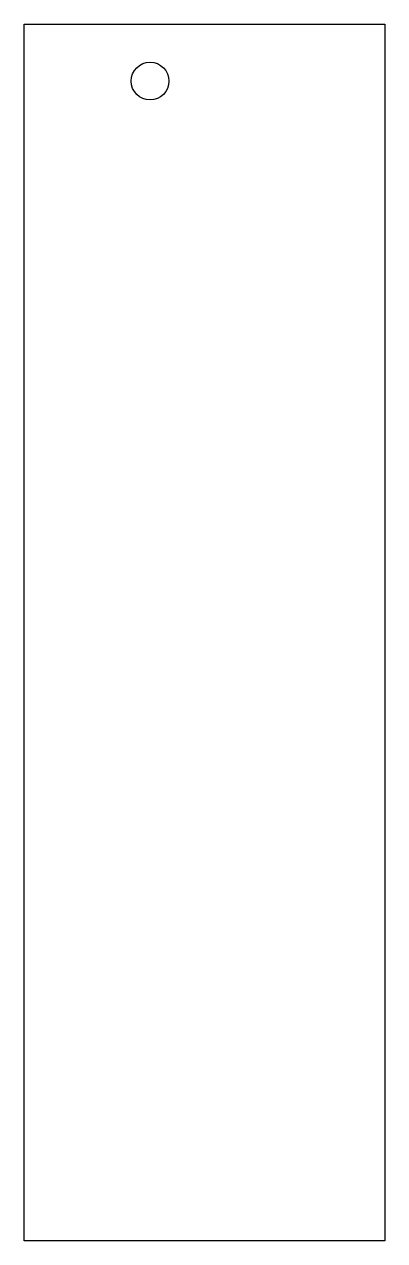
# Model space of a CAD drawing. Header units: millimetres. Extents: x -786 to -748, y -79 to 49.
import ezdxf

# ---------------------------------------------------------------- set-up
doc = ezdxf.new("R2010")
doc.units = ezdxf.units.MM
doc.layers.get('0').update_dxf_attribs({"linetype": 'CONTINUOUS'})

msp = doc.modelspace()

# ---------------------------------------------------------------- linework, layer by layer
msp.add_lwpolyline([(-748, 49.25), (-748, -79.35), (-786.1, -79.35), (-786.1, 49.25)], close=True)
msp.add_circle((-772.805, 43.25), 2)

doc.saveas('drawing.dxf')
